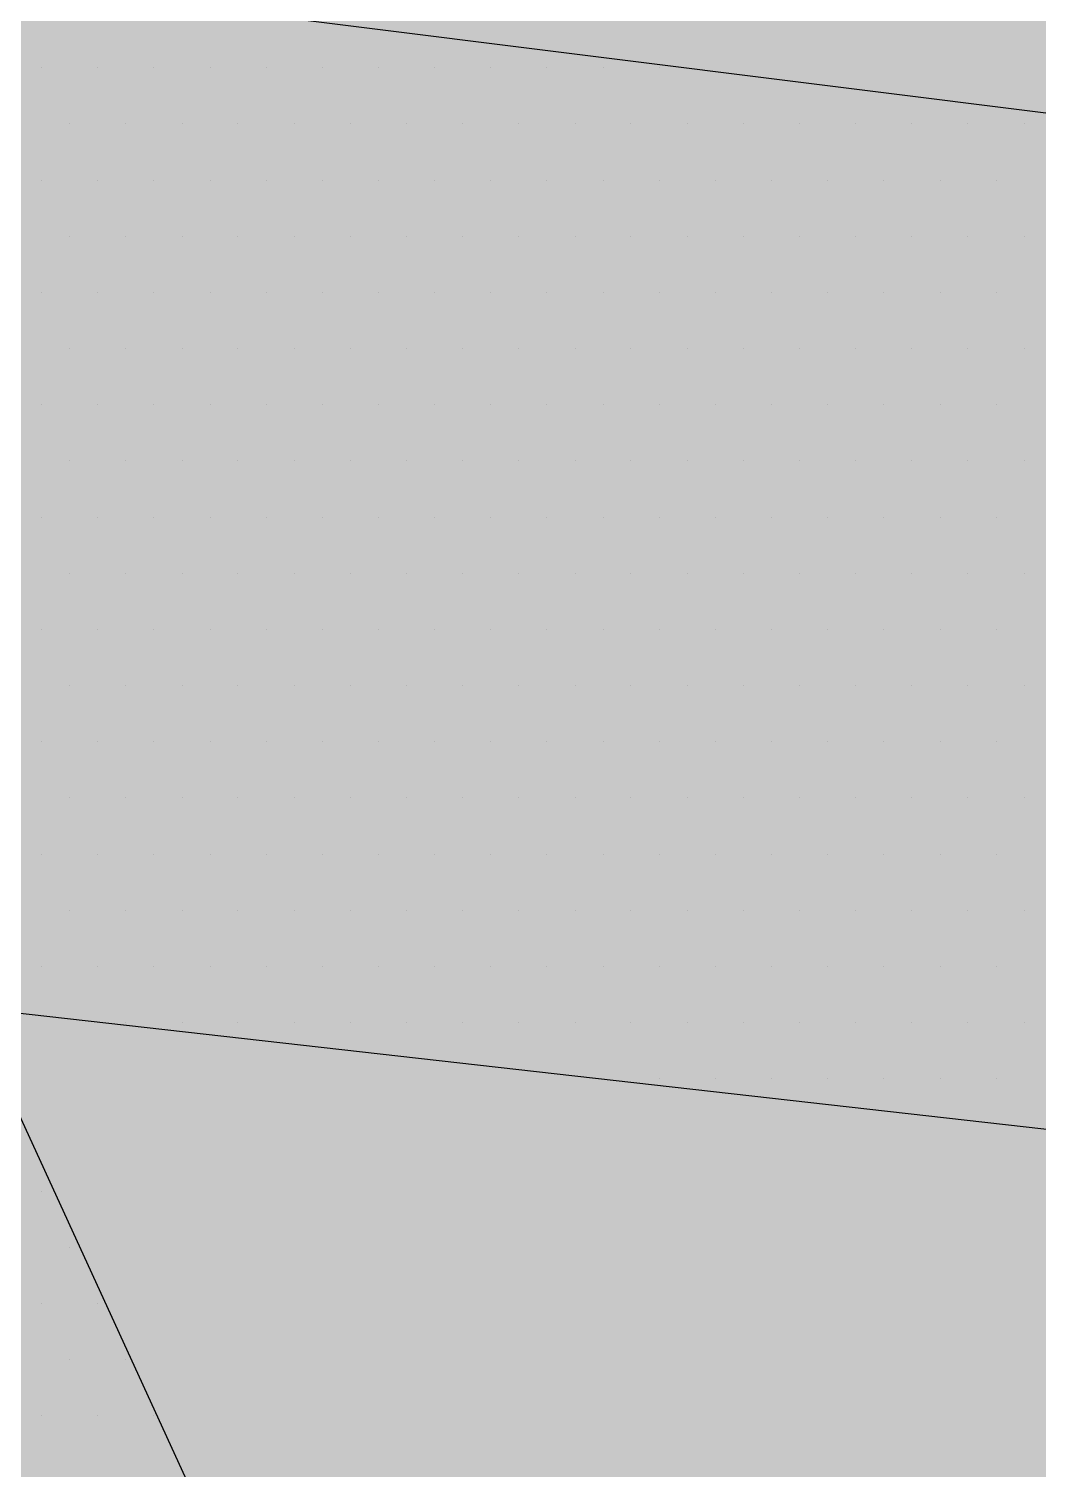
# Paper-space layout 'Layout1' of a CAD drawing. Extents: x -43 to 2298, y -18 to 768.
# Drawn here: x 743.736 to 744.725, y 381.001 to 382.413 of the extents above; entities that cross this region are included whole.
import ezdxf

# ---------------------------------------------------------------- set-up
doc = ezdxf.new("R2010")
doc.units = 0
doc.header["$LTSCALE"] = 2
doc.linetypes.add('CACHEX2', pattern=[0.75, 0.5, -0.25])
doc.layers.add('CARTOUCHE', color=7, linetype='Continuous')
doc.layers.add('LOGO', color=7, linetype='Continuous')

# ---------------------------------------------------------------- blocks, each defined once
blk = doc.blocks.new('A$C715108E3')
at = {"layer": 'LOGO', "color": 131}
for p, q in [((3.511, -12.4139), (3.511, -12.4139)), ((3.6028, -12.4139), (3.6028, -12.4139)), ((3.6943, -12.4139), (3.6943, -12.4139)), ((3.7861, -12.4139), (3.7861, -12.4139)), ((3.878, -12.4139), (3.878, -12.4139)), ((3.9694, -12.4139), (3.9694, -12.4139)), ((4.0612, -12.4139), (4.0612, -12.4139)), ((4.1531, -12.4139), (4.1531, -12.4139)), ((4.2445, -12.4139), (4.2445, -12.4139)), ((4.3364, -12.4139), (4.3364, -12.4139)), ((4.4282, -12.4139), (4.4282, -12.4139)), ((4.5202, -12.4139), (4.5202, -12.4139)), ((3.5564, -12.5053), (3.5564, -12.5053)), ((3.6486, -12.5053), (3.6486, -12.5053)), ((3.7404, -12.5053), (3.7404, -12.5053)), ((3.8317, -12.5053), (3.8317, -12.5053)), ((3.9237, -12.5053), (3.9237, -12.5053)), ((4.0155, -12.5053), (4.0155, -12.5053)), ((4.107, -12.5053), (4.107, -12.5053)), ((4.1988, -12.5053), (4.1988, -12.5053)), ((4.2906, -12.5053), (4.2906, -12.5053)), ((4.3827, -12.5053), (4.3827, -12.5053)), ((4.4739, -12.5053), (4.4739, -12.5053)), ((4.5659, -12.5053), (4.5659, -12.5053)), ((4.658, -12.5053), (4.658, -12.5053)), ((4.7492, -12.5053), (4.7492, -12.5053)), ((4.8413, -12.5053), (4.8413, -12.5053)), ((4.9329, -12.5053), (4.9329, -12.5053)), ((5.0242, -12.5053), (5.0242, -12.5053)), ((5.1164, -12.5053), (5.1164, -12.5053)), ((3.511, -12.5977), (3.511, -12.5977)), ((3.6028, -12.5977), (3.6028, -12.5977)), ((3.6943, -12.5977), (3.6943, -12.5977)), ((3.7861, -12.5977), (3.7861, -12.5977)), ((3.878, -12.5977), (3.878, -12.5977)), ((3.9694, -12.5977), (3.9694, -12.5977)), ((4.0612, -12.5977), (4.0612, -12.5977)), ((4.1531, -12.5977), (4.1531, -12.5977)), ((4.2445, -12.5977), (4.2445, -12.5977)), ((4.3364, -12.5977), (4.3364, -12.5977)), ((4.4282, -12.5977), (4.4282, -12.5977)), ((4.5202, -12.5977), (4.5202, -12.5977)), ((4.6115, -12.5977), (4.6115, -12.5977)), ((4.7035, -12.5977), (4.7035, -12.5977)), ((4.7952, -12.5977), (4.7952, -12.5977)), ((4.8868, -12.5977), (4.8868, -12.5977)), ((4.9788, -12.5977), (4.9788, -12.5977)), ((5.0705, -12.5977), (5.0705, -12.5977)), ((3.5564, -12.6892), (3.5564, -12.6892)), ((3.6486, -12.6892), (3.6486, -12.6892)), ((3.7404, -12.6892), (3.7404, -12.6892)), ((3.8317, -12.6892), (3.8317, -12.6892)), ((3.9237, -12.6892), (3.9237, -12.6892)), ((4.0155, -12.6892), (4.0155, -12.6892)), ((4.107, -12.6892), (4.107, -12.6892)), ((4.1988, -12.6892), (4.1988, -12.6892)), ((4.2906, -12.6892), (4.2906, -12.6892)), ((4.3827, -12.6892), (4.3827, -12.6892)), ((4.4739, -12.6892), (4.4739, -12.6892)), ((4.5659, -12.6892), (4.5659, -12.6892)), ((4.658, -12.6892), (4.658, -12.6892)), ((4.7492, -12.6892), (4.7492, -12.6892)), ((4.8413, -12.6892), (4.8413, -12.6892)), ((4.9329, -12.6892), (4.9329, -12.6892)), ((5.0242, -12.6892), (5.0242, -12.6892)), ((5.1164, -12.6892), (5.1164, -12.6892)), ((3.511, -12.7805), (3.511, -12.7805)), ((3.6028, -12.7805), (3.6028, -12.7805)), ((3.6943, -12.7805), (3.6943, -12.7805)), ((3.7861, -12.7805), (3.7861, -12.7805)), ((3.878, -12.7805), (3.878, -12.7805)), ((3.9694, -12.7805), (3.9694, -12.7805)), ((4.0612, -12.7805), (4.0612, -12.7805)), ((4.1531, -12.7805), (4.1531, -12.7805)), ((4.2445, -12.7805), (4.2445, -12.7805)), ((4.3364, -12.7805), (4.3364, -12.7805)), ((4.4282, -12.7805), (4.4282, -12.7805)), ((4.5202, -12.7805), (4.5202, -12.7805)), ((4.6115, -12.7805), (4.6115, -12.7805)), ((4.7035, -12.7805), (4.7035, -12.7805)), ((4.7952, -12.7805), (4.7952, -12.7805)), ((4.8868, -12.7805), (4.8868, -12.7805)), ((4.9788, -12.7805), (4.9788, -12.7805)), ((5.0705, -12.7805), (5.0705, -12.7805)), ((3.5564, -12.8729), (3.5564, -12.8729)), ((3.6486, -12.8729), (3.6486, -12.8729)), ((3.7404, -12.8729), (3.7404, -12.8729)), ((3.8317, -12.8729), (3.8317, -12.8729)), ((3.9237, -12.8729), (3.9237, -12.8729)), ((4.0155, -12.8729), (4.0155, -12.8729)), ((4.107, -12.8729), (4.107, -12.8729)), ((4.1988, -12.8729), (4.1988, -12.8729)), ((4.2906, -12.8729), (4.2906, -12.8729)), ((4.3827, -12.8729), (4.3827, -12.8729)), ((4.4739, -12.8729), (4.4739, -12.8729)), ((4.5659, -12.8729), (4.5659, -12.8729)), ((4.658, -12.8729), (4.658, -12.8729)), ((4.7492, -12.8729), (4.7492, -12.8729)), ((4.8413, -12.8729), (4.8413, -12.8729)), ((4.9329, -12.8729), (4.9329, -12.8729)), ((5.0242, -12.8729), (5.0242, -12.8729)), ((5.1164, -12.8729), (5.1164, -12.8729)), ((3.511, -12.9641), (3.511, -12.9641)), ((3.6028, -12.9641), (3.6028, -12.9641)), ((3.6943, -12.9641), (3.6943, -12.9641)), ((3.7861, -12.9641), (3.7861, -12.9641)), ((3.878, -12.9641), (3.878, -12.9641)), ((3.9694, -12.9641), (3.9694, -12.9641)), ((4.0612, -12.9641), (4.0612, -12.9641)), ((4.1531, -12.9641), (4.1531, -12.9641)), ((4.2445, -12.9641), (4.2445, -12.9641)), ((4.3364, -12.9641), (4.3364, -12.9641)), ((4.4282, -12.9641), (4.4282, -12.9641)), ((4.5202, -12.9641), (4.5202, -12.9641)), ((4.6115, -12.9641), (4.6115, -12.9641)), ((4.7035, -12.9641), (4.7035, -12.9641)), ((4.7952, -12.9641), (4.7952, -12.9641)), ((4.8868, -12.9641), (4.8868, -12.9641)), ((4.9788, -12.9641), (4.9788, -12.9641)), ((5.0705, -12.9641), (5.0705, -12.9641)), ((3.5564, -13.0556), (3.5564, -13.0556)), ((3.6486, -13.0556), (3.6486, -13.0556)), ((3.7404, -13.0556), (3.7404, -13.0556)), ((3.8317, -13.0556), (3.8317, -13.0556)), ((3.9237, -13.0556), (3.9237, -13.0556)), ((4.0155, -13.0556), (4.0155, -13.0556)), ((4.107, -13.0556), (4.107, -13.0556)), ((4.1988, -13.0556), (4.1988, -13.0556)), ((4.2906, -13.0556), (4.2906, -13.0556)), ((4.3827, -13.0556), (4.3827, -13.0556)), ((4.4739, -13.0556), (4.4739, -13.0556)), ((4.5659, -13.0556), (4.5659, -13.0556)), ((4.658, -13.0556), (4.658, -13.0556)), ((4.7492, -13.0556), (4.7492, -13.0556)), ((4.8413, -13.0556), (4.8413, -13.0556)), ((4.9329, -13.0556), (4.9329, -13.0556)), ((5.0242, -13.0556), (5.0242, -13.0556)), ((5.1164, -13.0556), (5.1164, -13.0556)), ((3.511, -13.148), (3.511, -13.148)), ((3.6028, -13.148), (3.6028, -13.148)), ((3.6943, -13.148), (3.6943, -13.148)), ((3.7861, -13.148), (3.7861, -13.148)), ((3.878, -13.148), (3.878, -13.148)), ((3.9694, -13.148), (3.9694, -13.148)), ((4.0612, -13.148), (4.0612, -13.148)), ((4.1531, -13.148), (4.1531, -13.148)), ((4.2445, -13.148), (4.2445, -13.148)), ((4.3364, -13.148), (4.3364, -13.148)), ((4.4282, -13.148), (4.4282, -13.148)), ((4.5202, -13.148), (4.5202, -13.148)), ((4.6115, -13.148), (4.6115, -13.148)), ((4.7035, -13.148), (4.7035, -13.148)), ((4.7952, -13.148), (4.7952, -13.148)), ((4.8868, -13.148), (4.8868, -13.148)), ((4.9788, -13.148), (4.9788, -13.148)), ((5.0705, -13.148), (5.0705, -13.148)), ((3.5564, -13.2392), (3.5564, -13.2392)), ((3.6486, -13.2392), (3.6486, -13.2392)), ((3.7404, -13.2392), (3.7404, -13.2392)), ((3.8317, -13.2392), (3.8317, -13.2392)), ((3.9237, -13.2392), (3.9237, -13.2392)), ((4.0155, -13.2392), (4.0155, -13.2392)), ((4.107, -13.2392), (4.107, -13.2392)), ((4.1988, -13.2392), (4.1988, -13.2392)), ((4.2906, -13.2392), (4.2906, -13.2392)), ((4.3827, -13.2392), (4.3827, -13.2392)), ((4.4739, -13.2392), (4.4739, -13.2392)), ((4.5659, -13.2392), (4.5659, -13.2392)), ((4.658, -13.2392), (4.658, -13.2392)), ((4.7492, -13.2392), (4.7492, -13.2392)), ((4.8413, -13.2392), (4.8413, -13.2392)), ((4.9329, -13.2392), (4.9329, -13.2392)), ((5.0242, -13.2392), (5.0242, -13.2392)), ((5.1164, -13.2392), (5.1164, -13.2392)), ((3.511, -13.3309), (3.511, -13.3309)), ((3.6028, -13.3309), (3.6028, -13.3309)), ((3.6943, -13.3309), (3.6943, -13.3309)), ((3.7861, -13.3309), (3.7861, -13.3309)), ((3.878, -13.3309), (3.878, -13.3309)), ((3.9694, -13.3309), (3.9694, -13.3309)), ((4.0612, -13.3309), (4.0612, -13.3309)), ((4.1531, -13.3309), (4.1531, -13.3309)), ((4.2445, -13.3309), (4.2445, -13.3309)), ((4.3364, -13.3309), (4.3364, -13.3309)), ((4.4282, -13.3309), (4.4282, -13.3309)), ((4.5202, -13.3309), (4.5202, -13.3309)), ((4.6115, -13.3309), (4.6115, -13.3309)), ((4.7035, -13.3309), (4.7035, -13.3309)), ((4.7952, -13.3309), (4.7952, -13.3309)), ((4.8868, -13.3309), (4.8868, -13.3309)), ((4.9788, -13.3309), (4.9788, -13.3309)), ((5.0705, -13.3309), (5.0705, -13.3309)), ((3.5564, -13.4233), (3.5564, -13.4233)), ((3.6486, -13.4233), (3.6486, -13.4233)), ((3.7404, -13.4233), (3.7404, -13.4233)), ((3.8317, -13.4233), (3.8317, -13.4233)), ((3.9237, -13.4233), (3.9237, -13.4233)), ((4.0155, -13.4233), (4.0155, -13.4233)), ((4.107, -13.4233), (4.107, -13.4233)), ((4.1988, -13.4233), (4.1988, -13.4233)), ((4.2906, -13.4233), (4.2906, -13.4233)), ((4.3827, -13.4233), (4.3827, -13.4233)), ((4.4739, -13.4233), (4.4739, -13.4233)), ((4.5659, -13.4233), (4.5659, -13.4233)), ((4.658, -13.4233), (4.658, -13.4233)), ((4.7492, -13.4233), (4.7492, -13.4233)), ((4.8413, -13.4233), (4.8413, -13.4233)), ((4.9329, -13.4233), (4.9329, -13.4233)), ((5.0242, -13.4233), (5.0242, -13.4233)), ((5.1164, -13.4233), (5.1164, -13.4233)), ((3.511, -13.5146), (3.511, -13.5146)), ((3.6028, -13.5146), (3.6028, -13.5146)), ((3.6943, -13.5146), (3.6943, -13.5146)), ((3.7861, -13.5146), (3.7861, -13.5146)), ((3.878, -13.5146), (3.878, -13.5146)), ((3.9694, -13.5146), (3.9694, -13.5146)), ((4.0612, -13.5146), (4.0612, -13.5146)), ((4.1531, -13.5146), (4.1531, -13.5146)), ((4.2445, -13.5146), (4.2445, -13.5146)), ((4.3364, -13.5146), (4.3364, -13.5146)), ((4.4282, -13.5146), (4.4282, -13.5146)), ((4.5202, -13.5146), (4.5202, -13.5146)), ((4.6115, -13.5146), (4.6115, -13.5146)), ((4.7035, -13.5146), (4.7035, -13.5146)), ((4.7952, -13.5146), (4.7952, -13.5146)), ((4.8868, -13.5146), (4.8868, -13.5146)), ((4.9788, -13.5146), (4.9788, -13.5146)), ((5.0705, -13.5146), (5.0705, -13.5146)), ((3.5564, -13.6058), (3.5564, -13.6058)), ((3.6486, -13.6058), (3.6486, -13.6058)), ((3.7404, -13.6058), (3.7404, -13.6058)), ((3.8317, -13.6058), (3.8317, -13.6058)), ((3.9237, -13.6058), (3.9237, -13.6058)), ((4.0155, -13.6058), (4.0155, -13.6058)), ((4.107, -13.6058), (4.107, -13.6058)), ((4.1988, -13.6058), (4.1988, -13.6058)), ((4.2906, -13.6058), (4.2906, -13.6058)), ((4.3827, -13.6058), (4.3827, -13.6058)), ((4.4739, -13.6058), (4.4739, -13.6058)), ((4.5659, -13.6058), (4.5659, -13.6058)), ((4.658, -13.6058), (4.658, -13.6058)), ((4.7492, -13.6058), (4.7492, -13.6058)), ((4.8413, -13.6058), (4.8413, -13.6058)), ((4.9329, -13.6058), (4.9329, -13.6058)), ((5.0242, -13.6058), (5.0242, -13.6058)), ((5.1164, -13.6058), (5.1164, -13.6058)), ((3.511, -13.6984), (3.511, -13.6984)), ((3.6028, -13.6984), (3.6028, -13.6984)), ((3.6943, -13.6984), (3.6943, -13.6984)), ((3.7861, -13.6984), (3.7861, -13.6984)), ((3.878, -13.6984), (3.878, -13.6984)), ((3.9694, -13.6984), (3.9694, -13.6984)), ((4.0612, -13.6984), (4.0612, -13.6984)), ((4.1531, -13.6984), (4.1531, -13.6984)), ((4.2445, -13.6984), (4.2445, -13.6984)), ((4.3364, -13.6984), (4.3364, -13.6984)), ((4.4282, -13.6984), (4.4282, -13.6984)), ((4.5202, -13.6984), (4.5202, -13.6984)), ((4.6115, -13.6984), (4.6115, -13.6984)), ((4.7035, -13.6984), (4.7035, -13.6984)), ((4.7952, -13.6984), (4.7952, -13.6984)), ((4.8868, -13.6984), (4.8868, -13.6984)), ((4.9788, -13.6984), (4.9788, -13.6984)), ((5.0705, -13.6984), (5.0705, -13.6984)), ((3.5564, -13.7897), (3.5564, -13.7897)), ((3.6486, -13.7897), (3.6486, -13.7897)), ((3.7404, -13.7897), (3.7404, -13.7897)), ((3.8317, -13.7897), (3.8317, -13.7897)), ((3.9237, -13.7897), (3.9237, -13.7897)), ((4.0155, -13.7897), (4.0155, -13.7897)), ((4.107, -13.7897), (4.107, -13.7897)), ((4.1988, -13.7897), (4.1988, -13.7897)), ((4.2906, -13.7897), (4.2906, -13.7897)), ((4.3827, -13.7897), (4.3827, -13.7897)), ((4.4739, -13.7897), (4.4739, -13.7897)), ((4.5659, -13.7897), (4.5659, -13.7897)), ((4.658, -13.7897), (4.658, -13.7897)), ((4.7492, -13.7897), (4.7492, -13.7897)), ((4.8413, -13.7897), (4.8413, -13.7897)), ((4.9329, -13.7897), (4.9329, -13.7897)), ((5.0242, -13.7897), (5.0242, -13.7897)), ((5.1164, -13.7897), (5.1164, -13.7897)), ((3.511, -13.8809), (3.511, -13.8809)), ((3.6028, -13.8809), (3.6028, -13.8809)), ((3.6943, -13.8809), (3.6943, -13.8809)), ((3.7861, -13.8809), (3.7861, -13.8809)), ((3.878, -13.8809), (3.878, -13.8809)), ((3.9694, -13.8809), (3.9694, -13.8809)), ((4.0612, -13.8809), (4.0612, -13.8809)), ((4.1531, -13.8809), (4.1531, -13.8809)), ((4.2445, -13.8809), (4.2445, -13.8809)), ((4.3364, -13.8809), (4.3364, -13.8809)), ((4.4282, -13.8809), (4.4282, -13.8809)), ((4.5202, -13.8809), (4.5202, -13.8809)), ((4.6115, -13.8809), (4.6115, -13.8809)), ((4.7035, -13.8809), (4.7035, -13.8809)), ((4.7952, -13.8809), (4.7952, -13.8809)), ((4.8868, -13.8809), (4.8868, -13.8809)), ((4.9788, -13.8809), (4.9788, -13.8809)), ((5.0705, -13.8809), (5.0705, -13.8809)), ((3.6103, -13.9735), (3.6103, -13.9735)), ((3.6486, -13.9735), (3.6486, -13.9735)), ((3.7404, -13.9735), (3.7404, -13.9735)), ((3.8317, -13.9735), (3.8317, -13.9735)), ((3.9237, -13.9735), (3.9237, -13.9735)), ((4.0155, -13.9735), (4.0155, -13.9735)), ((4.107, -13.9735), (4.107, -13.9735)), ((4.1988, -13.9735), (4.1988, -13.9735)), ((4.2906, -13.9735), (4.2906, -13.9735)), ((4.3827, -13.9735), (4.3827, -13.9735)), ((4.4739, -13.9735), (4.4739, -13.9735)), ((4.5659, -13.9735), (4.5659, -13.9735)), ((4.658, -13.9735), (4.658, -13.9735)), ((4.7492, -13.9735), (4.7492, -13.9735)), ((4.8413, -13.9735), (4.8413, -13.9735)), ((4.9329, -13.9735), (4.9329, -13.9735)), ((5.0242, -13.9735), (5.0242, -13.9735)), ((5.1164, -13.9735), (5.1164, -13.9735)), ((4.4224, -14.065), (4.4224, -14.065)), ((4.4282, -14.065), (4.4282, -14.065)), ((4.5202, -14.065), (4.5202, -14.065)), ((4.6115, -14.065), (4.6115, -14.065)), ((4.7035, -14.065), (4.7035, -14.065)), ((4.7952, -14.065), (4.7952, -14.065)), ((4.8868, -14.065), (4.8868, -14.065)), ((4.9788, -14.065), (4.9788, -14.065)), ((5.0705, -14.065), (5.0705, -14.065)), ((3.511, -14.2488), (3.511, -14.2488)), ((3.5564, -14.3401), (3.5564, -14.3401)), ((3.511, -14.4325), (3.511, -14.4325)), ((3.6028, -14.4325), (3.6028, -14.4325)), ((3.5564, -14.5238), (3.5564, -14.5238)), ((3.6486, -14.5238), (3.6486, -14.5238)), ((3.511, -14.6152), (3.511, -14.6152)), ((3.6028, -14.6152), (3.6028, -14.6152)), ((3.6943, -14.6152), (3.6943, -14.6152))]:
    blk.add_line(p, q, dxfattribs=at)
blk.add_lwpolyline([(0.2166, -18.8242), (-0.4061, -17.3082), (1.2857, -17.5115), (0.9202, -16.4826), (-0.461, -13.5406), (1.4536, -13.7453), (4.032, -19.4344), (5.206, -17.903), (3.3935, -13.9486), (6.3293, -14.2803), (6.4311, -12.6478), (3.5725, -12.29), (6.1505, -8.6671), (5.6155, -6.8715), (1.6586, -12.1279), (-1.9407, -12.0256)], dxfattribs=at)
blk = doc.blocks.new('A$C581E6685')
at = {"layer": 'LOGO', "color": 32, "linetype": 'CACHEX2', "ltscale": 1.5}
blk.add_ellipse((-38.0538, 23.8138), major_axis=(-19.0311, -3.534), ratio=0.590567, dxfattribs=at)
at = {"layer": 'LOGO', "color": 32}
blk.add_ellipse((-37.6144, 23.8499), major_axis=(-13.5768, -4.2839), ratio=0.791971, dxfattribs=at)
at = {"layer": 'CARTOUCHE'}
blk.add_blockref('A$C715108E3', (-31.6739, 36.3189), dxfattribs=at)
blk = doc.blocks.new('miniLogo')
at = {"layer": 'CARTOUCHE', "true_color": 0xffffff}
h = blk.add_hatch(color=7, dxfattribs=at)
h.dxf.hatch_style = 1
edge = h.paths.add_edge_path()
edge.add_spline(control_points=[(960.7415, 27.4251), (960.7415, 16.5339), (960.7415, 5.6427), (960.7415, 1.8027), (964.5815, 1.8027), (1010.1208, 1.8027), (1055.66, 1.8027), (1059.5, 1.8027), (1059.5, 5.6427), (1059.5, 16.5339), (1059.5, 27.4251), (1059.5, 31.2651), (1055.66, 31.2651), (1010.1208, 31.2651), (964.5815, 31.2651), (960.7415, 31.2651), (960.7415, 27.4251)], knot_values=[0, 0, 0, 1, 1, 2.570796, 2.570796, 3.570796, 3.570796, 5.141593, 5.141593, 6.141593, 6.141593, 7.712389, 7.712389, 8.712389, 8.712389, 10.283185, 10.283185, 10.283185], weights=[1, 1, 1, 0.707107, 1, 1, 1, 0.707107, 1, 1, 1, 0.707107, 1, 1, 1, 0.707107, 1], degree=2, periodic=0)
at = {"layer": 'CARTOUCHE'}
blk.add_rational_spline([(960.7415, 27.4251), (960.7415, 16.5339), (960.7415, 5.6427), (960.7415, 1.8027), (964.5815, 1.8027), (1010.1208, 1.8027), (1055.66, 1.8027), (1059.5, 1.8027), (1059.5, 5.6427), (1059.5, 16.5339), (1059.5, 27.4251), (1059.5, 31.2651), (1055.66, 31.2651), (1010.1208, 31.2651), (964.5815, 31.2651), (960.7415, 31.2651), (960.7415, 27.4251)], [1, 1, 1, 0.707106781187, 1, 1, 1, 0.707106781187, 1, 1, 1, 0.707106781187, 1, 1, 1, 0.707106781187, 1], degree=2, knots=[0, 0, 0, 1, 1, 2.570796, 2.570796, 3.570796, 3.570796, 5.141593, 5.141593, 6.141593, 6.141593, 7.712389, 7.712389, 8.712389, 8.712389, 10.283185, 10.283185, 10.283185], dxfattribs=at)
at = {"layer": 'CARTOUCHE', "xscale": 0.6, "yscale": 0.6, "zscale": 0.6}
blk.add_blockref('A$C581E6685', (998.0122, 3.1833), dxfattribs=at)

psp = doc.layouts.get("Layout1")

# ---------------------------------------------------------------- block references
at = {"layer": 'CARTOUCHE'}
psp.add_blockref('miniLogo', (-237.3663, 364.8484), dxfattribs=at)

doc.saveas('drawing.dxf')
